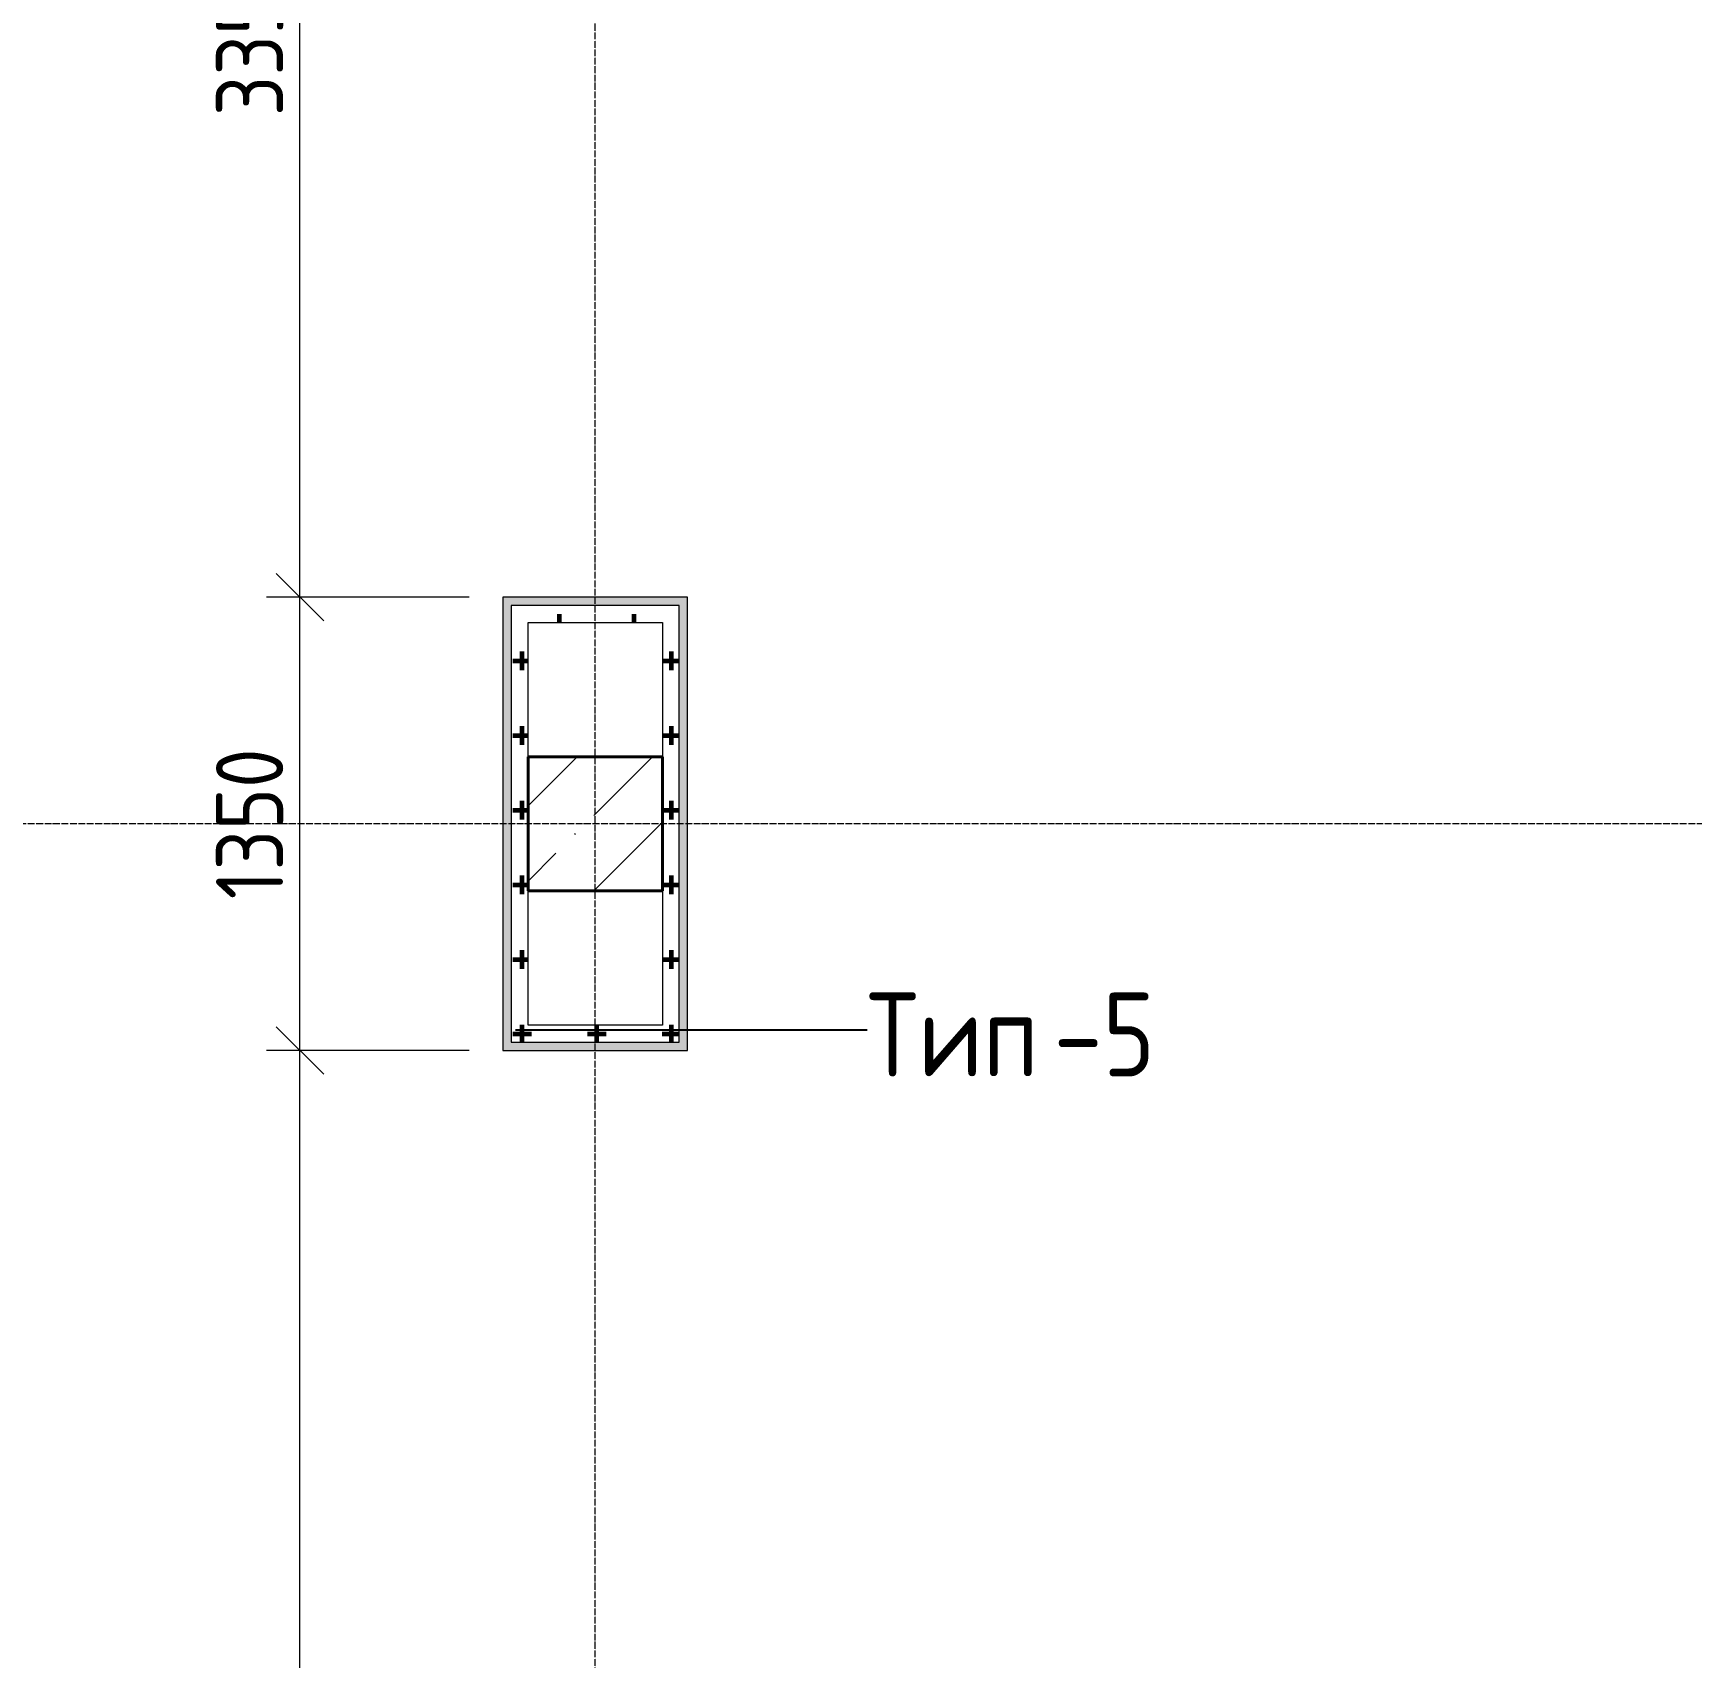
# Model space of a CAD drawing. Header units: millimetres. Extents: x -60946 to 138510, y -262288 to 24501.
# Drawn here: x -9590 to -4650, y -41944 to -37105 of the extents above; entities that cross this region are included whole.
import ezdxf

# ---------------------------------------------------------------- set-up
doc = ezdxf.new("R2010")
doc.units = ezdxf.units.MM
doc.linetypes.add('ADSK_Линия сетки', pattern=[25, 20, -2.5, 0, -2.5])
for name, color, linetype, lineweight in [('2)Тип-5', 1, 'Continuous', 60), ('Несущие колонны', 7, 'Continuous', 18), ('Оси', 7, 'Continuous', 9), ('Размеры', 7, 'Continuous', 9), ('Стены несущие', 7, 'Continuous', 30), ('Стены отделка', 7, 'Continuous', 30), ('Стены штриховка', 7, 'Continuous', 9)]:
    doc.layers.add(name, color=color, linetype=linetype, lineweight=lineweight)
doc.styles.add('GOST Common_3', font='', dxfattribs={"width": 0.9, "height": 200})
doc.styles.get('GOST Common_3').set_extended_font_data('GOST Common')
doc.dimstyles.new('ADSK_Основной_2_0_2', dxfattribs={"dimscale": 304.8, "dimtxt": 201.142999, "dimasz": 0.463911, "dimexe": 0.328084, "dimexo": 0.328084, "dimgap": 0.164042, "dimtad": 1, "dimdec": 3, "dimrnd": 0.001, "dimdsep": 46, "dimtxsty": 'GOST Common_3', "dimblk1": 'OBLIQUE', "dimblk2": 'OBLIQUE', "dimsah": 1, "dimcen": 0.09, "dimdle": 0.328084, "dimazin": 2, "dimtfac": 1, "dimtdec": 4, "dimtix": 1, "dimtmove": 0, "dimatfit": 3, "dimfxl": 1, "dimtvp": 1, "dimtolj": 1, "dimtzin": 0, "dimlwd": 20, "dimlwe": 20, "dimarcsym": 2})
pattern_1 = [(0, (1283.93, -48864.63), (111.125, 111.125), [55.562, -166.687]), (90, (1311.72, -48892.41), (-111.125, 111.125), [55.562, -166.687])]

# ---------------------------------------------------------------- blocks, each defined once
blk = doc.blocks.new('ADSK_КолоннаЖБ_Прямоугольная - 400x400 мм-1807142-Кладочный план 1-го этажа')
at = {"layer": 'Несущие колонны', "lineweight": 40}
for p, q in [((-200, 200), (200, 200)), ((-200, -200), (-200, 200)), ((200, 200), (200, -200)), ((200, -200), (-200, -200))]:
    blk.add_line(p, q, dxfattribs=at)
blk = doc.blocks.new('_Oblique')
at = {"color": 0, "linetype": 'ByBlock', "lineweight": -2}
blk.add_line((-0.5, -0.5), (0.5, 0.5), dxfattribs=at)
blk = doc.blocks.new('*D3912')
at = {"layer": 'Defpoints', "color": 0, "transparency": 16777216}
for p in [(-8795.2, -40134.7), (-8191.1, -40134.7), (-8191.1, -44784.7)]:
    blk.add_point(p, dxfattribs=at)
at = {"layer": 'Размеры', "color": 0, "lineweight": 20, "transparency": 16777216}
for p, q in [((-8795.2, -44884.7), (-8795.2, -40034.7)), ((-8291.1, -40134.7), (-8895.2, -40134.7)), ((-8291.1, -44784.7), (-8895.2, -44784.7))]:
    blk.add_line(p, q, dxfattribs=at)
at = {"layer": 'Размеры', "color": 0, "lineweight": 20, "transparency": 16777216, "xscale": 141.4, "yscale": 141.4, "zscale": 141.4}
for p, rotation in [((-8795.2, -40134.7), 90), ((-8795.2, -44784.7), 270)]:
    blk.add_blockref('_Oblique', p, dxfattribs=dict(at, rotation=rotation))
at = {"layer": 'Размеры', "color": 0, "lineweight": 9, "transparency": 16777216, "insert": (-8945.2, -42459.7), "char_height": 200, "width": 625.93, "attachment_point": 5, "rotation": 90, "style": 'GOST Common_3'}
blk.add_mtext('\\A1;4650', dxfattribs=at)
blk = doc.blocks.new('*D3913')
at = {"layer": 'Defpoints', "color": 0, "transparency": 16777216}
for p in [(-8795.2, -38784.7), (-8191.1, -38784.7), (-8191.1, -40134.7)]:
    blk.add_point(p, dxfattribs=at)
at = {"layer": 'Размеры', "color": 0, "lineweight": 20, "transparency": 16777216}
for p, q in [((-8795.2, -40234.7), (-8795.2, -38684.7)), ((-8291.1, -38784.7), (-8895.2, -38784.7)), ((-8291.1, -40134.7), (-8895.2, -40134.7))]:
    blk.add_line(p, q, dxfattribs=at)
at = {"layer": 'Размеры', "color": 0, "lineweight": 20, "transparency": 16777216, "xscale": 141.4, "yscale": 141.4, "zscale": 141.4}
for p, rotation in [((-8795.2, -38784.7), 90), ((-8795.2, -40134.7), 270)]:
    blk.add_blockref('_Oblique', p, dxfattribs=dict(at, rotation=rotation))
at = {"layer": 'Размеры', "color": 0, "lineweight": 9, "transparency": 16777216, "insert": (-8945.2, -39459.7), "char_height": 200, "width": 560.473, "attachment_point": 5, "rotation": 90, "style": 'GOST Common_3'}
blk.add_mtext('\\A1;1350', dxfattribs=at)
blk = doc.blocks.new('*D3914')
at = {"layer": 'Defpoints', "color": 0, "transparency": 16777216}
for p in [(-8795.2, -35434.7), (-8391.1, -35434.7), (-8191.1, -38784.7)]:
    blk.add_point(p, dxfattribs=at)
at = {"layer": 'Размеры', "color": 0, "lineweight": 20, "transparency": 16777216}
for p, q in [((-8795.2, -38884.7), (-8795.2, -35334.7)), ((-8491.1, -35434.7), (-8895.2, -35434.7)), ((-8291.1, -38784.7), (-8895.2, -38784.7))]:
    blk.add_line(p, q, dxfattribs=at)
at = {"layer": 'Размеры', "color": 0, "lineweight": 20, "transparency": 16777216, "xscale": 141.4, "yscale": 141.4, "zscale": 141.4}
for p, rotation in [((-8795.2, -35434.7), 90), ((-8795.2, -38784.7), 270)]:
    blk.add_blockref('_Oblique', p, dxfattribs=dict(at, rotation=rotation))
at = {"layer": 'Размеры', "color": 0, "lineweight": 9, "transparency": 16777216, "insert": (-8945.2, -37109.7), "char_height": 200, "width": 605.475, "attachment_point": 5, "rotation": 90, "style": 'GOST Common_3'}
blk.add_mtext('\\A1;3350', dxfattribs=at)

msp = doc.modelspace()

# ---------------------------------------------------------------- hatches: boundary and pattern name
at = {"layer": '2)Тип-5', "true_color": 0xd50000}
for points in [[(-7716.0657, -38809.6624), (-7666.0657, -38809.6624), (-7666.0657, -38784.6624), (-8191.0657, -38784.6624), (-8191.0657, -38809.6624), (-7876.5438, -38809.6624)], [(-8166.0657, -40134.6624), (-8166.0657, -38809.6624), (-8191.0657, -38809.6624), (-8191.0657, -40134.6624)], [(-7641.0657, -40109.6624), (-7641.0657, -38784.6624), (-7666.0657, -38784.6624), (-7666.0657, -40109.6624)], [(-8166.0657, -40134.6624), (-7641.0657, -40134.6624), (-7641.0657, -40109.6624), (-8166.0657, -40109.6624)]]:
    msp.add_hatch(color=12, dxfattribs=at).paths.add_polyline_path(points)
h = msp.add_hatch(dxfattribs=at)
h.set_pattern_fill('FP_6', color=12, style=0, pattern_type=2)
h.set_pattern_definition(pattern_1)
h.paths.add_polyline_path([(-8166.0657, -38859.6624), (-7716.0657, -38859.6624), (-7716.0657, -38809.6624), (-8166.0657, -38809.6624)])
h = msp.add_hatch(dxfattribs=at)
h.set_pattern_fill('FP_6', color=12, style=0, pattern_type=2)
h.set_pattern_definition(pattern_1)
h.paths.add_polyline_path([(-7716.0657, -40059.6624), (-7666.0657, -40059.6624), (-7666.0657, -38809.6624), (-7716.0657, -38809.6624), (-7716.0657, -38859.6624)])
h = msp.add_hatch(dxfattribs=at)
h.set_pattern_fill('FP_6', color=12, style=0, pattern_type=2)
h.set_pattern_definition(pattern_1)
h.paths.add_polyline_path([(-8116.0657, -40109.6624), (-8116.0657, -38859.6624), (-8166.0657, -38859.6624), (-8166.0657, -40109.6624)])
h = msp.add_hatch(dxfattribs=at)
h.set_pattern_fill('FP_6', color=12, style=0, pattern_type=2)
h.set_pattern_definition(pattern_1)
h.paths.add_polyline_path([(-7666.0657, -40109.6624), (-7666.0657, -40059.6624), (-8116.0657, -40059.6624), (-8116.0657, -40109.6624), (-7876.5438, -40109.6624)])
at = {"layer": 'Несущие колонны', "lineweight": 9}
h = msp.add_hatch(dxfattribs=at)
h.set_pattern_fill('FP_3', color=256, style=0, pattern_type=2)
h.set_pattern_definition([(45, (1283.93, -48864.63), (-224.5064, 224.5064), []), (45, (1508.44, -48864.63), (-224.5064, 224.5064), [396.875, -79.375, 3.353, -76.022])])
h.paths.add_polyline_path([(-7876.5438, -39659.6624), (-7716.0657, -39659.6624), (-7716.0657, -39259.6624), (-8116.0657, -39259.6624), (-8116.0657, -39659.6624)])

# ---------------------------------------------------------------- linework, layer by layer
at = {"layer": '2)Тип-5', "lineweight": 25}
msp.add_line((-8153.5657, -40072.8501), (-7106.6545, -40072.8501), dxfattribs=at)
at = {"layer": 'Несущие колонны', "lineweight": 9}
for p, q in [((-7716.0657, -39259.6624), (-8116.0657, -39259.6624)), ((-8116.0657, -39259.6624), (-8116.0657, -39659.6624)), ((-7716.0657, -39659.6624), (-7716.0657, -39259.6624)), ((-8116.0657, -39659.6624), (-7716.0657, -39659.6624))]:
    msp.add_line(p, q, dxfattribs=at)
at = {"layer": 'Оси', "linetype": 'ADSK_Линия сетки', "lineweight": 5}
for p, q in [((-7916.0657, -59838.5137), (-7916.0657, -24363.7173)), ((63681.4538, -39459.6624), (-23956.1623, -39459.6624))]:
    msp.add_line(p, q, dxfattribs=at)
at = {"layer": 'Стены несущие', "lineweight": 9}
for p, q in [((-8116.0657, -40059.6624), (-8116.0657, -38859.6624)), ((-8116.0657, -38859.6624), (-7716.0657, -38859.6624)), ((-7716.0657, -38859.6624), (-7716.0657, -40059.6624)), ((-7716.0657, -40059.6624), (-8116.0657, -40059.6624))]:
    msp.add_line(p, q, dxfattribs=at)
at = {"layer": 'Стены отделка', "lineweight": 18}
for p, q in [((-8191.0657, -38784.6624), (-8191.0657, -40134.6624)), ((-7641.0657, -38784.6624), (-8191.0657, -38784.6624)), ((-7641.0657, -40134.6624), (-7641.0657, -38784.6624)), ((-8191.0657, -40134.6624), (-7641.0657, -40134.6624))]:
    msp.add_line(p, q, dxfattribs=at)
at = {"layer": 'Стены штриховка', "lineweight": 9}
for p, q in [((-8166.0657, -38809.6624), (-8166.0657, -40109.6624)), ((-7666.0657, -38809.6624), (-8166.0657, -38809.6624)), ((-7666.0657, -40109.6624), (-7666.0657, -38809.6624)), ((-8166.0657, -40109.6624), (-7666.0657, -40109.6624))]:
    msp.add_line(p, q, dxfattribs=at)

# ---------------------------------------------------------------- block references
at = {"layer": 'Несущие колонны', "lineweight": 40, "rotation": 89.9999999999999}
msp.add_blockref('ADSK_КолоннаЖБ_Прямоугольная - 400x400 мм-1807142-Кладочный план 1-го этажа', (-7916.0657, -39459.6624), dxfattribs=at)

# ---------------------------------------------------------------- texts
at = {"layer": '2)Тип-5', "color": 116, "lineweight": 25, "true_color": 0x008040, "char_height": 250, "attachment_point": 1, "style": 'GOST Common_3'}
for s, insert, width in [('Тип', (-7106.6545, -39961.923), 673.4175), ('-5', (-6551.0295, -39961.923), 432.91125)]:
    msp.add_mtext(s, dxfattribs=dict(at, insert=insert, width=width))

# ---------------------------------------------------------------- dimensions: what is measured, and where the dimension line sits
at = {"layer": 'Размеры', "lineweight": 9}
for base, p1, p2, override, picture, middle in [((-8795.1504, -35434.6624), (-8191.0657, -38784.6624), (-8391.0657, -35434.6624), {"dimpost": '<>', "dimfxl": 3355.964839}, '*D3914', (-8945.1504, -37109.6624)), ((-8795.1504, -38784.6624), (-8191.0657, -40134.6624), (-8191.0657, -38784.6624), {"dimpost": '<>', "dimfxl": 1350}, '*D3913', (-8945.1504, -39459.6624)), ((-8795.1504, -40134.6624), (-8191.0657, -44784.6624), (-8191.0657, -40134.6624), {"dimpost": '<>', "dimfxl": 4650}, '*D3912', (-8945.1504, -42459.6624))]:
    dim = msp.add_linear_dim(base=base, p1=p1, p2=p2, angle=90, dimstyle='ADSK_Основной_2_0_2', override=override, dxfattribs=at)
    dim.commit()
    dim.dimension.update_dxf_attribs({"geometry": picture, "text_midpoint": middle})

doc.saveas('drawing.dxf')
